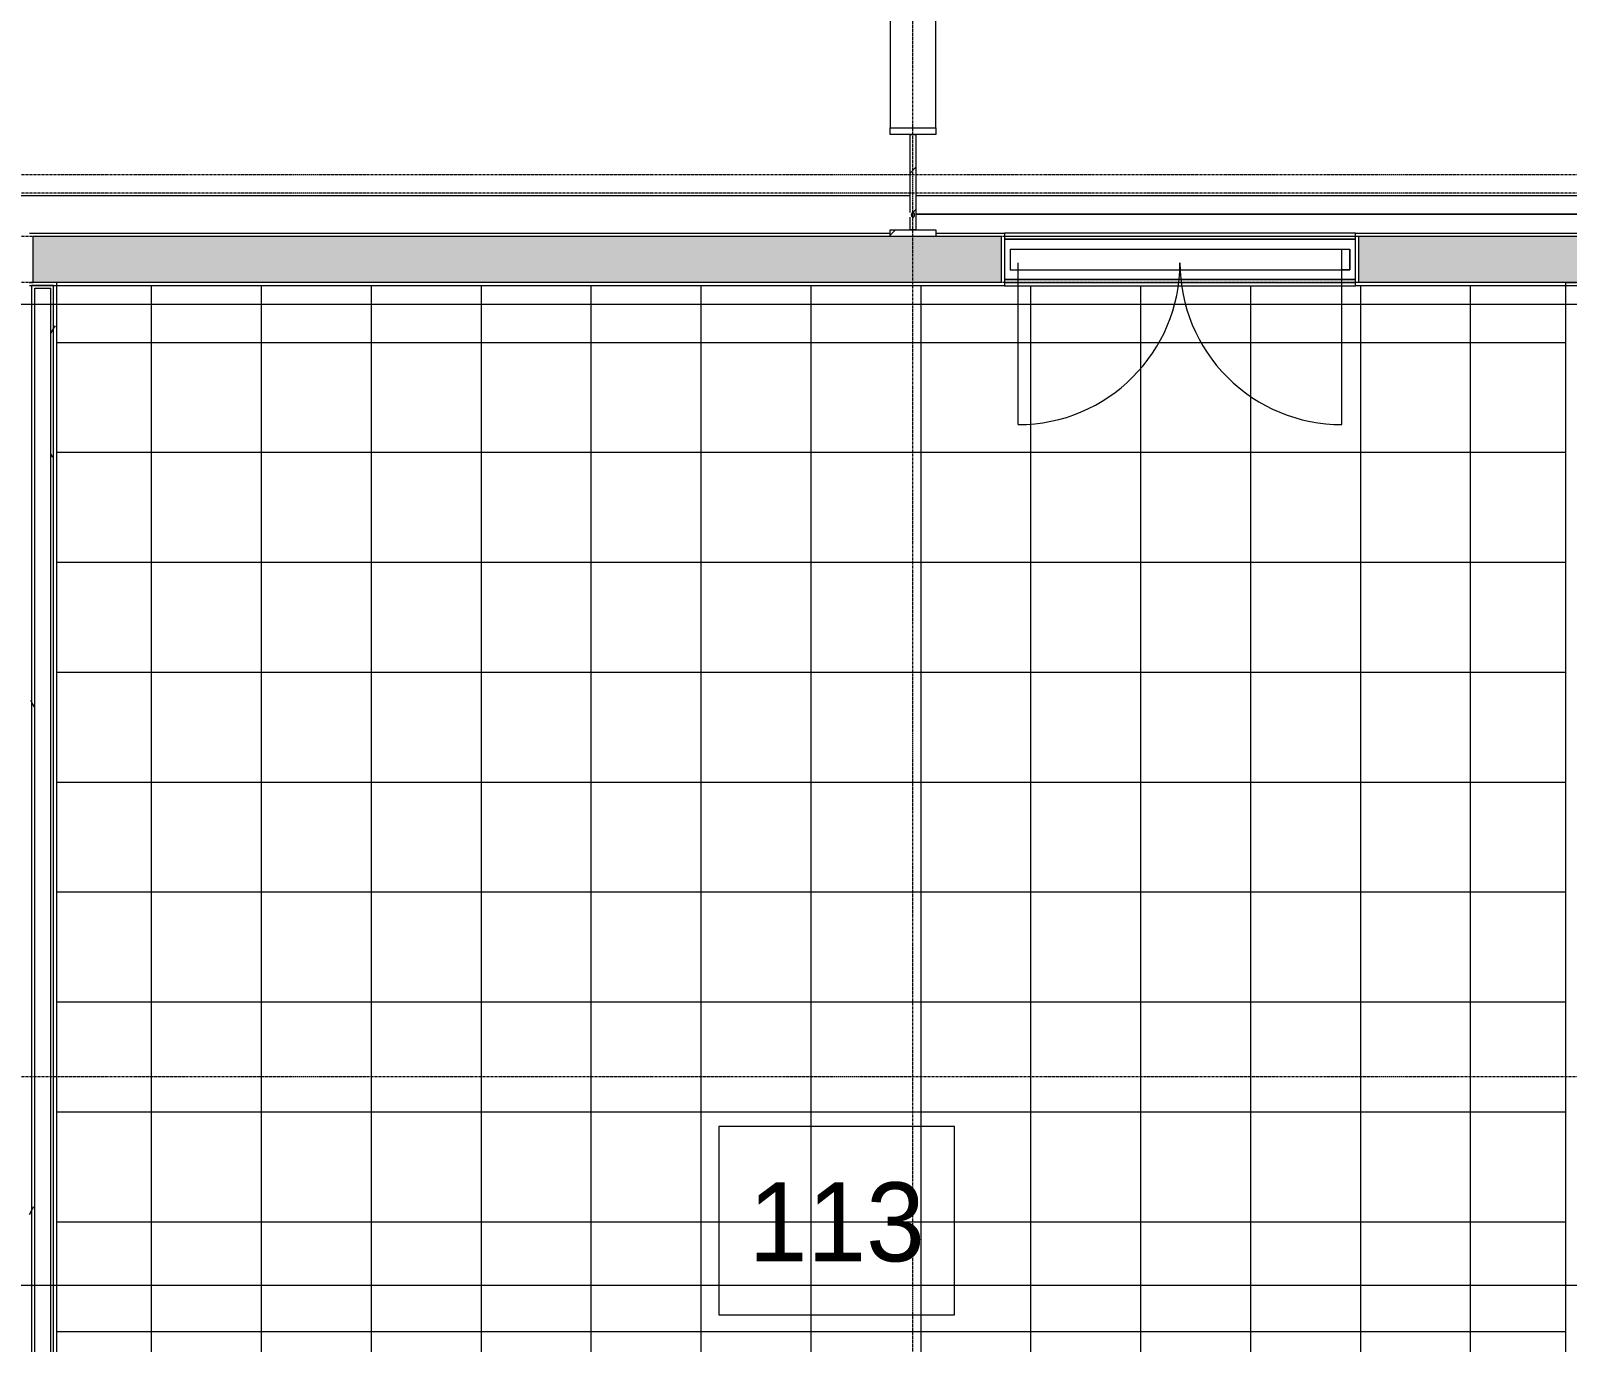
# Model space of a CAD drawing. Header units: inches. Extents: x 21035 to 27089, y -23277 to -20247.
# Drawn here: x 24630.3 to 24965.8, y -22601 to -22314.6 of the extents above; entities that cross this region are included whole.
import ezdxf

# ---------------------------------------------------------------- set-up
doc = ezdxf.new("R2010")
doc.units = ezdxf.units.IN
doc.header["$MEASUREMENT"] = 0
doc.linetypes.add('Grid Line 1_2_', pattern=[0.875, 0.5, -0.125, 0.125, -0.125])
for name, color, linetype, lineweight in [('A-AREA-IDEN', 2, 'Continuous', 9), ('A-CLNG-PATT', 13, 'Continuous', 13), ('A-DOOR', 31, 'Continuous', 13), ('A-GLAZ-CWMG', 51, 'Continuous', 13), ('A-WALL', 113, 'Continuous', 13), ('A-WALL-PATT', 111, 'Continuous', 25), ('G-ANNO-SYMB', 111, 'Continuous', 9), ('I-WALL', 2, 'Continuous', 13), ('S-BEAM', 12, 'Continuous', 13), ('S-GRID', 1, 'Continuous', 9)]:
    doc.layers.add(name, color=color, linetype=linetype, lineweight=lineweight)
doc.styles.add('Century Gothic', font='GOTHIC.TTF', dxfattribs={"height": 17.245342})
pattern_1 = [(0, (0, 0), (61.44, 15.36), [2.534, -43.546, 2.534, -43.546, -245.76]), (0, (0, 0), (61.44, 15.36), [-92.16, 2.534, -89.626, 2.534, -43.546, -107.52]), (0, (0, 0), (61.44, 15.36), [-230.4, 2.534, -28.186, 2.534, -74.266]), (120, (23.04, 7.68), (-44.02215, 45.528601), [2.534, -43.546, 2.534, -43.546, -245.76]), (120, (23.04, 7.68), (-44.02215, 45.528601), [-92.16, 2.534, -89.626, 2.534, -43.546, -107.52]), (120, (23.04, 7.68), (-44.02215, 45.528601), [-230.4, 2.534, -28.186, 2.534, -74.266]), (240, (30.72, 38.4), (-17.41785, -60.888601), [2.534, -43.546, 2.534, -43.546, -245.76]), (240, (30.72, 38.4), (-17.41785, -60.888601), [-92.16, 2.534, -89.626, 2.534, -43.546, -107.52]), (240, (30.72, 38.4), (-17.41785, -60.888601), [-230.4, 2.534, -28.186, 2.534, -74.266])]
pattern_2 = [(225, (24822.89, -22360.053), (19.00703, -19.00703), []), (225, (24822.89, -22388.853), (19.00703, -19.00703), [])]

# ---------------------------------------------------------------- blocks, each defined once
blk = doc.blocks.new('Girt_C - 10_D-1260059-RCP - First Floor')
at = {"layer": 'S-BEAM', "color": 8, "lineweight": 9}
for p, q in [((24919.52, -22359.55), (24842.89, -22359.55)), ((24919.52, -22360.13), (24842.89, -22360.13)), ((24919.52, -22360.2), (24842.89, -22360.2)), ((24919.52, -22368.91), (24842.89, -22368.91)), ((24919.52, -22368.98), (24842.89, -22368.98)), ((24842.89, -22369.55), (24919.52, -22369.55))]:
    blk.add_line(p, q, dxfattribs=at)
blk = doc.blocks.new('W-Wide Flange - W12X22-1533120-RCP - First Floor')
at = {"layer": 'S-BEAM', "color": 8, "lineweight": 9}
for p, q in [((24534.02, -22350.59), (24822.27, -22350.59)), ((24823.52, -22350.59), (25111.77, -22350.59)), ((24823.52, -22354.61), (25111.77, -22354.61)), ((24823.52, -22354.63), (25111.77, -22354.63))]:
    blk.add_line(p, q, dxfattribs=at)
blk = doc.blocks.new('columns and girder2 - one-V27-RCP - First Floor')
at = {"layer": 'S-BEAM', "lineweight": 9}
h = blk.add_hatch(dxfattribs=at)
h.set_pattern_fill('FP_26', color=8, style=0, pattern_type=2)
h.set_pattern_definition(pattern_2)
h.paths.add_polyline_path([(-5, -0.5), (-5, -2), (5, -2), (5, -0.5), (3.09, -0.5)], flags=0)
h.paths.add_polyline_path([(5, -22.75), (-5, -22.75), (-5, -24.27), (5, -24.27), (5, -23.35)], flags=0)
h.paths.add_polyline_path([(3.09, -1199.84), (-5, -1199.84), (-5, -1201.35), (5, -1201.35), (5, -1199.84)], flags=0)
h.paths.add_polyline_path([(-5, -1224.25), (-5, -1225.75), (5, -1225.75), (5, -1224.25), (3.09, -1224.25)], flags=0)
h = blk.add_hatch(dxfattribs=at)
h.set_pattern_fill('FP_26', color=8, style=0, pattern_type=2)
h.set_pattern_definition(pattern_2)
h.paths.add_polyline_path([(-0.63, -2), (-0.63, -22.75), (0.62, -22.75), (0.62, -5.72), (-0.13, -5.65), (-0.26, -5.57), (-0.37, -5.22), (-0.18, -4.82), (0.1, -4.72), (0.62, -4.72), (0.62, -2)], flags=0)
h.paths.add_polyline_path([(0.62, -1201.35), (-0.63, -1201.35), (-0.63, -1224.25), (0.62, -1224.25), (0.62, -1222.25), (-0.16, -1222.17), (-0.31, -1222.02), (-0.4, -1221.75), (-0.21, -1221.36), (0.14, -1221.25), (0.62, -1221.25), (0.62, -1204.73)], flags=0)
at = {"layer": 'S-BEAM', "color": 7}
for p, q in [((-5, -2), (-5, -0.5)), ((-5, -0.5), (5, -0.5)), ((5, -2), (-5, -2)), ((-0.63, -22.75), (-0.63, -2)), ((-0.63, -2), (0.62, -2)), ((0.62, -2), (0.62, -4.72)), ((5, -0.5), (5, -2)), ((0.62, -5.72), (0.62, -22.75)), ((-5, -24.27), (-5, -22.75)), ((-5, -22.75), (5, -22.75)), ((0.62, -22.75), (-0.63, -22.75)), ((5, -22.75), (5, -24.27)), ((5, -24.27), (-5, -24.27))]:
    blk.add_line(p, q, dxfattribs=at)
at = {"layer": 'S-BEAM', "color": 8, "lineweight": 9}
for p, q in [((-5, -24.27), (-5, -52.01)), ((5, -52.01), (5, -24.27))]:
    blk.add_line(p, q, dxfattribs=at)
blk = doc.blocks.new('Round Bar - 1_-1257056-RCP - First Floor')
at = {"layer": 'S-BEAM', "color": 8, "lineweight": 9}
for start_param, end_param in [(0, 3.141593), (3.141593, 6.283185)]:
    blk.add_ellipse((24822.89, -22354.83), major_axis=(0, 0.5), ratio=0.73532, start_param=start_param, end_param=end_param, dxfattribs=at)
blk = doc.blocks.new('Door_Single_Storefront - one-1371410-RCP - First Floor')
at = {"layer": 'A-DOOR', "color": 8, "lineweight": 9}
blk.add_line((-17.65625, -35.3125), (-17.65625, 0), dxfattribs=at)
blk.add_arc((-17.65625, 0), 35.3125, 270, 0, dxfattribs=at)
blk = doc.blocks.new('Rectangular Mullion - Interior 1_75_ x 4_5_-1318268-RCP - First Floor')
at = {"layer": 'A-GLAZ-CWMG', "color": 7}
for p, q in [((0, 1.5), (-1.75, 1.5)), ((-1.75, 1.5), (-1.75, -3)), ((0, -3), (0, 1.5)), ((-1.75, -3), (0, -3))]:
    blk.add_line(p, q, dxfattribs=at)
blk = doc.blocks.new('Door_Single_Storefront - one-1371411-RCP - First Floor')
at = {"layer": 'A-DOOR', "color": 8, "lineweight": 9}
blk.add_line((-17.65625, 35.3125), (-17.65625, 0), dxfattribs=at)
blk.add_arc((-17.65625, 0), 35.3125, 360, 90, dxfattribs=at)
blk = doc.blocks.new('Rectangular Mullion - Interior 1_75_ x 4_5_-1318266-RCP - First Floor')
at = {"layer": 'A-GLAZ-CWMG', "color": 8, "lineweight": 9}
for p, q in [((24881.2, -22362.3), (24918.27, -22362.3)), ((24918.27, -22366.8), (24918.27, -22362.3)), ((24881.2, -22366.8), (24918.27, -22366.8))]:
    blk.add_line(p, q, dxfattribs=at)
blk = doc.blocks.new('Rectangular Mullion - Interior 1_75_ x 4_5_-1317243-RCP - First Floor')
at = {"layer": 'A-GLAZ-CWMG', "color": 8, "lineweight": 9}
for p, q in [((24844.14, -22362.3), (24844.14, -22366.8)), ((24844.14, -22362.3), (24881.2, -22362.3)), ((24844.14, -22366.8), (24881.2, -22366.8))]:
    blk.add_line(p, q, dxfattribs=at)

msp = doc.modelspace()

# ---------------------------------------------------------------- hatches: boundary and pattern name
at = {"layer": 'A-CLNG-PATT', "lineweight": 9}
h = msp.add_hatch(dxfattribs=at)
h.set_pattern_fill('FP_38', color=8, style=0, pattern_type=2)
h.set_pattern_definition([(270, (24800.64, -22574.678), (-24, -1e-15), []), (180, (24800.64, -22574.678), (3e-15, 24), [])])
h.paths.add_polyline_path([(24635.8902, -22779.0528), (24965.4527, -22779.0528), (24965.4527, -22370.3028), (24635.8902, -22370.3028), (24635.8902, -22762.7751)], flags=0)
at = {"layer": 'A-WALL-PATT', "lineweight": 9}
h = msp.add_hatch(dxfattribs=at)
h.set_pattern_fill('FP_11', color=8, style=0, pattern_type=2)
h.set_pattern_definition([(161.57, (0.96, 0.96), (-7.6802237, -0.0009796), [0, -54.643, 6.067, 0]), (18.43, (-0.96, 0.96), (-7.6802237, 0.0009796), [0, -54.643, 6.067, 0]), (108.43, (0.96, 0.96), (3.8382953, -19.20136532), [18.211, -42.499]), (71.57, (-0.96, 0.96), (3.8382953, 19.20136532), [18.211, -42.499])])
h.paths.add_polyline_path([(25738.7652, -22369.5528), (25738.7652, -22359.5528), (25563.5152, -22359.5528), (25563.5152, -22369.5528), (25732.2159, -22369.5528)], flags=0)
h.paths.add_polyline_path([(25481.5152, -22369.5528), (25481.5152, -22359.5528), (25161.5152, -22359.5528), (25161.5152, -22369.5528), (25469.0203, -22369.5528)], flags=0)
h.paths.add_polyline_path([(25118.0152, -22369.5528), (25118.0152, -22359.5528), (24920.2652, -22359.5528), (24920.2652, -22369.5528), (25100.5464, -22369.5528)], flags=0)
h.paths.add_polyline_path([(24842.1402, -22369.5528), (24842.1402, -22359.5528), (24630.7652, -22359.5528), (24630.7652, -22369.5528), (24837.3508, -22369.5528)], flags=0)
h.paths.add_polyline_path([(22798.6402, -22369.5528), (22798.6402, -22359.5528), (22781.3892, -22359.5528), (22781.3892, -22369.5528), (22784.4249, -22369.5528)], flags=0)
h = msp.add_hatch(dxfattribs=at)
h.set_pattern_fill('FP_10', color=8, style=0, pattern_type=2)
h.set_pattern_definition(pattern_1)
h.paths.add_polyline_path([(24630.5152, -22787.3028), (24630.5152, -22783.9122), (24629.8902, -22783.938), (24629.8902, -22787.3028)], flags=0)
h.paths.add_polyline_path([(24629.8902, -22782.9122), (24630.5152, -22782.9122), (24630.5152, -22370.1778), (24635.2652, -22370.1778), (24635.2652, -22369.5528), (24629.8902, -22369.5528), (24629.8902, -22782.7765)], flags=0)
h = msp.add_hatch(dxfattribs=at)
h.set_pattern_fill('FP_10', color=8, style=0, pattern_type=2)
h.set_pattern_definition(pattern_1)
h.paths.add_polyline_path([(24631.1402, -22787.3028), (24631.1402, -22783.9122), (24630.5152, -22783.9122), (24630.5152, -22787.3028)], flags=0)
h.paths.add_polyline_path([(24631.1402, -22782.9122), (24631.1402, -22370.8028), (24634.6402, -22370.8028), (24634.6402, -22370.1778), (24630.5152, -22370.1778), (24630.5207, -22782.9122)], flags=0)
h = msp.add_hatch(dxfattribs=at)
h.set_pattern_fill('FP_10', color=8, style=0, pattern_type=2)
h.set_pattern_definition(pattern_1)
h.paths.add_polyline_path([(24634.6402, -22787.3028), (24635.2652, -22787.3028), (24635.2613, -22783.9122), (24634.6402, -22783.9122), (24634.6402, -22786.5528)], flags=0)
h.paths.add_polyline_path([(24635.2598, -22782.9122), (24635.2652, -22782.9122), (24635.2652, -22370.1778), (24634.6402, -22370.1778), (24634.6402, -22782.9122)], flags=0)
h = msp.add_hatch(dxfattribs=at)
h.set_pattern_fill('FP_10', color=8, style=0, pattern_type=2)
h.set_pattern_definition(pattern_1)
h.paths.add_polyline_path([(24635.2652, -22787.3028), (24635.8902, -22787.3028), (24635.8863, -22783.9122), (24635.2652, -22783.9122), (24635.2652, -22786.5528)], flags=0)
h.paths.add_polyline_path([(24635.8848, -22782.9122), (24635.8902, -22782.9122), (24635.8902, -22369.5528), (24635.2652, -22369.5528), (24635.2652, -22782.9122)], flags=0)
h = msp.add_hatch(dxfattribs=at)
h.set_pattern_fill('FP_10', color=8, style=0, pattern_type=2)
h.set_pattern_definition(pattern_1)
h.paths.add_polyline_path([(24966.0777, -22787.3028), (24966.0777, -22370.1778), (24969.7027, -22370.1778), (24969.7027, -22369.5528), (24965.4527, -22369.5528), (24965.4527, -22787.3028)], flags=0)

# ---------------------------------------------------------------- linework, layer by layer
at = {"layer": 'A-AREA-IDEN', "flags": 128}
msp.add_lwpolyline([(24780.5405, -22553.8912), (24780.5405, -22595.0341), (24831.9605, -22595.0341), (24831.9605, -22553.8912)], close=True, dxfattribs=at)
at = {"layer": 'A-WALL', "color": 7}
for p, q in [((24817.8902, -22359.5528), (24630.7652, -22359.5528)), ((24630.7652, -22369.5528), (24630.7652, -22359.5528)), ((24842.1402, -22359.5528), (24827.8902, -22359.5528)), ((24842.1402, -22359.5528), (24842.1402, -22369.5528)), ((25107.3902, -22359.5528), (24920.2652, -22359.5528)), ((24920.2652, -22369.5528), (24920.2652, -22359.5528)), ((24630.5152, -22370.1778), (24635.2652, -22370.1778)), ((24630.5152, -22782.9122), (24630.5152, -22370.1778)), ((24842.1402, -22369.5528), (24630.7652, -22369.5528)), ((24631.1402, -22370.8028), (24634.6402, -22370.8028)), ((24631.1402, -22782.9122), (24631.1402, -22370.8028)), ((24634.6402, -22782.9286), (24634.6402, -22370.8028)), ((24635.2652, -22782.9283), (24635.2652, -22370.1778)), ((25118.0152, -22369.5528), (24920.2652, -22369.5528))]:
    msp.add_line(p, q, dxfattribs=at)
at = {"layer": 'G-ANNO-SYMB'}
for p, q in [((26413.1595, -22374.357), (21954.6516, -22374.357)), ((26409.5272, -22588.6303), (21852.5325, -22588.6303))]:
    msp.add_line(p, q, dxfattribs=at)
at = {"layer": 'I-WALL', "color": 7}
for p, q in [((24630.0152, -22358.8028), (24817.8902, -22358.8028)), ((24827.8902, -22358.8028), (24842.8902, -22358.8028)), ((24842.8902, -22358.8028), (24842.8902, -22370.3028)), ((24919.5152, -22358.8028), (25107.3902, -22358.8028)), ((24919.5152, -22370.3028), (24919.5152, -22358.8028)), ((24629.8902, -22369.5528), (24630.7652, -22369.5528)), ((24842.8902, -22370.3028), (24630.0152, -22370.3028)), ((24635.8902, -22369.5528), (24635.8902, -22782.9281)), ((25118.7652, -22370.3028), (24919.5152, -22370.3028)), ((24965.4527, -22786.5528), (24965.4527, -22369.5528)), ((24965.4527, -22369.5528), (24970.3277, -22369.5528))]:
    msp.add_line(p, q, dxfattribs=at)
at = {"layer": 'I-WALL', "color": 8, "lineweight": 9}
for p, q in [((24919.5152, -22358.8028), (24842.8902, -22358.8028)), ((24842.8902, -22370.3028), (24919.5152, -22370.3028))]:
    msp.add_line(p, q, dxfattribs=at)
at = {"layer": 'S-GRID', "linetype": 'Grid Line 1_2_'}
for p, q in [((24822.8902, -23227.3711), (24822.8902, -20361.6008)), ((24822.8902, -23227.3711), (24822.8902, -20361.6008)), ((26557.3237, -22346.0528), (21678.6385, -22346.0528)), ((26557.3237, -22350.0528), (21678.6385, -22350.0528)), ((26557.3237, -22359.5528), (21678.6385, -22359.5528)), ((26557.3237, -22359.5528), (21678.6385, -22359.5528)), ((26557.3237, -22369.5528), (21678.6385, -22369.5528)), ((26557.3237, -22543.0528), (21678.6385, -22543.0528)), ((26557.3237, -22543.0528), (21678.6385, -22543.0528))]:
    msp.add_line(p, q, dxfattribs=at)

# ---------------------------------------------------------------- block references
at = {"layer": 'A-DOOR', "color": 8, "lineweight": 9}
msp.add_blockref('Door_Single_Storefront - one-1371410-RCP - First Floor', (24863.5465, -22365.3028), dxfattribs=at)
at = {"layer": 'A-DOOR', "color": 8, "lineweight": 9, "rotation": 180}
msp.add_blockref('Door_Single_Storefront - one-1371411-RCP - First Floor', (24898.859, -22365.3028), dxfattribs=at)
at = {"layer": 'A-GLAZ-CWMG', "color": 8, "lineweight": 9}
for name in ['Rectangular Mullion - Interior 1_75_ x 4_5_-1317243-RCP - First Floor', 'Rectangular Mullion - Interior 1_75_ x 4_5_-1318266-RCP - First Floor']:
    msp.add_blockref(name, (0, 0), dxfattribs=at)
at = {"layer": 'A-GLAZ-CWMG', "color": 8, "lineweight": 9, "extrusion": (0, 0, -1), "rotation": 180}
msp.add_blockref('Rectangular Mullion - Interior 1_75_ x 4_5_-1318268-RCP - First Floor', (-24918.2652, -22365.3028), dxfattribs=at)
at = {"layer": 'S-BEAM', "color": 8, "lineweight": 9, "rotation": 180}
msp.add_blockref('columns and girder2 - one-V27-RCP - First Floor', (24822.8902, -22360.0528), dxfattribs=at)
at = {"layer": 'S-BEAM', "color": 8, "lineweight": 9}
for name in ['W-Wide Flange - W12X22-1533120-RCP - First Floor', 'Round Bar - 1_-1257056-RCP - First Floor', 'Girt_C - 10_D-1260059-RCP - First Floor']:
    msp.add_blockref(name, (0, 0), dxfattribs=at)

# ---------------------------------------------------------------- texts
at = {"layer": 'A-AREA-IDEN', "insert": (24806.2505, -22566.0745), "char_height": 17.24534, "width": 47.304, "attachment_point": 2, "line_spacing_factor": 0.984117, "style": 'Century Gothic'}
msp.add_mtext('113', dxfattribs=at)

doc.saveas('drawing.dxf')
